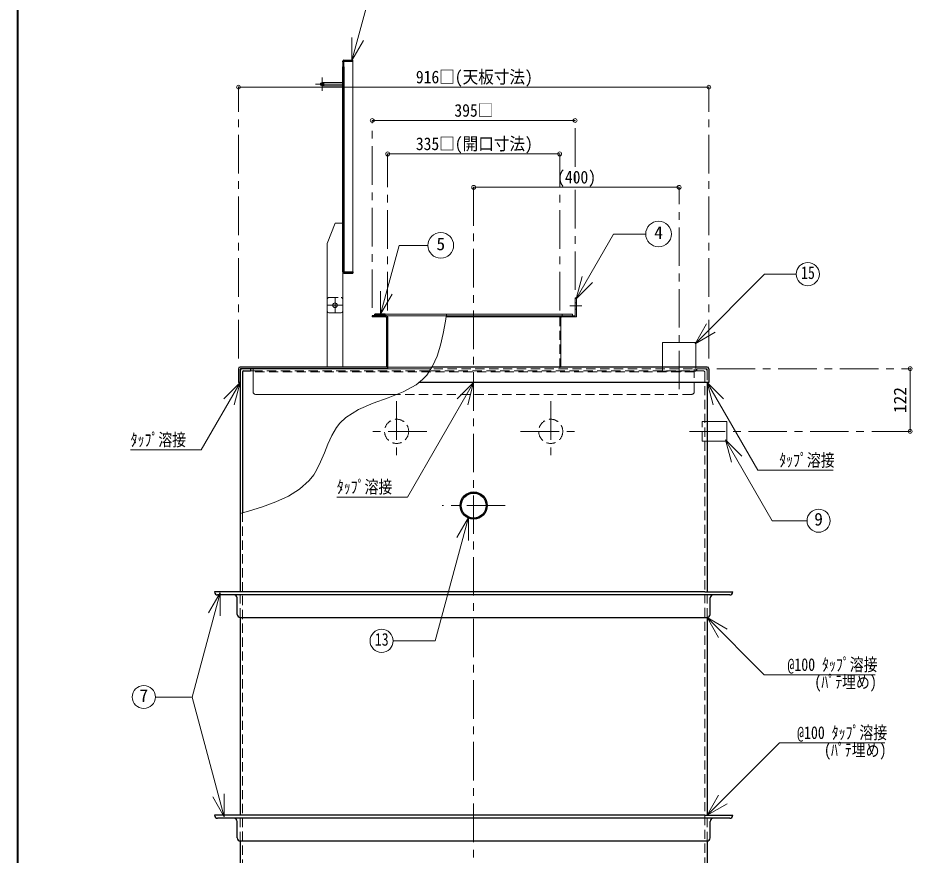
# Model space of a CAD drawing. Units: millimetres at full size, sheet at 1:15; details may follow other scales. Extents: x -3184 to 2891, y -2037 to 2178.
# Drawn here: x -3184 to -1443, y -903 to 727 of the extents above; entities that cross this region are included whole.
import ezdxf
from ezdxf.enums import TextEntityAlignment as Align

# ---------------------------------------------------------------- set-up
doc = ezdxf.new("R2010")
doc.units = ezdxf.units.MM
doc.header["$LTSCALE"] = 15
doc.header["$PDMODE"] = 32
doc.header["$PDSIZE"] = 7.5
doc.linetypes.add('CHAIN1', pattern=[8, 5, -1, 1, -1])
doc.linetypes.add('DASHED1', pattern=[1.8, 1.2, -0.6])
doc.layers.add('0-0', color=7, linetype='Continuous', lineweight=18)
doc.styles.add('ＭＳ ゴシック', font='')
doc.styles.get('ＭＳ ゴシック').set_extended_font_data('MS Gothic')

msp = doc.modelspace()

# ---------------------------------------------------------------- linework, layer by layer
at = {"layer": '0-0', "color": 1, "lineweight": 40}
msp.add_line((-3184.2, -2037.13), (-3184.2, 2177.87), dxfattribs=at)
at = {"layer": '0-0'}
for p, q in [((-2533.68, 644.42), (-2494.57, 790.39)), ((-2533.68, 644.42), (-2533.68, 689.42)), ((-2533.68, 644.42), (-2511.18, 683.39)), ((-2551.7, 632.12), (-2551.7, 641.62)), ((-2549.4, 641.62), (-2549.4, 632.12)), ((-2591.7, 601.37), (-2551.7, 601.37)), ((-2591.7, 595.37), (-2551.7, 595.37)), ((-2581.7, 287.87), (-2566.7, 327.87)), ((-2566.7, 327.87), (-2551.7, 327.87)), ((-2097.03, 180.54), (-2024.25, 306.59)), ((-1961.71, 306.59), (-2024.25, 306.59)), ((-2581.7, 287.87), (-2581.7, 155.87)), ((-2477.94, 150.49), (-2442.04, 284.46)), ((-2385.68, 284.46), (-2442.04, 284.46)), ((-2551.7, 232.67), (-2551.7, 155.87)), ((-1865.63, 93.02), (-1730.22, 228.43)), ((-1668.56, 228.43), (-1730.22, 228.43)), ((-2097.03, 180.54), (-2085.38, 224)), ((-2097.03, 180.54), (-2065.21, 212.36)), ((-2477.94, 150.49), (-2477.94, 195.49)), ((-2477.94, 150.49), (-2455.44, 189.46)), ((-2578.7, 152.87), (-2554.7, 152.87)), ((-2099.2, 145.27), (-2350.24, 145.27)), ((-2099.2, 147.57), (-2349.86, 147.57)), ((-2104.2, 150.57), (-2349.36, 150.57)), ((-2104.2, 150.57), (-2104.2, 147.57)), ((-2099.2, 147.57), (-2099.2, 145.27)), ((-1865.63, 93.02), (-1843.13, 131.99)), ((-1865.63, 93.02), (-1826.66, 115.52)), ((-2751.5, 17.57), (-2783.32, -14.25)), ((-2751.5, 17.57), (-2763.15, -25.9)), ((-2296.7, 17.57), (-2425.55, -205.61)), ((-2296.7, 17.57), (-2328.52, -14.25)), ((-2296.7, 17.57), (-2308.35, -25.9)), ((-1841.9, 17.57), (-1830.26, -25.9)), ((-1841.9, 17.57), (-1810.08, -14.25)), ((-1842.2, -58.63), (-1803.7, -58.63)), ((-1803.7, -96.63), (-1803.7, -58.63)), ((-1803.7, -96.63), (-1842.2, -96.63)), ((-1806.2, -94.23), (-1794.56, -137.7)), ((-1806.2, -94.23), (-1774.38, -126.05)), ((-1806.2, -94.23), (-1715.35, -251.6)), ((-2425.55, -205.61), (-2563.12, -205.61)), ((-2307.04, -245.09), (-2329.54, -284.06)), ((-2307.04, -245.09), (-2307.04, -290.09)), ((-1647.56, -251.6), (-1715.35, -251.6)), ((-2790.38, -391.96), (-2844.76, -594.91)), ((-2790.38, -391.96), (-2812.88, -430.93)), ((-2790.38, -391.96), (-2790.38, -436.96)), ((-1842.2, -440.13), (-1803.23, -462.63)), ((-1842.2, -440.13), (-1819.7, -479.1)), ((-1842.2, -440.13), (-1730.79, -551.54)), ((-1730.79, -551.54), (-1515.07, -551.54)), ((-2844.76, -594.91), (-2916.49, -594.91)), ((-2782.27, -828.13), (-2844.76, -594.91)), ((-2782.27, -828.13), (-2782.27, -783.13)), ((-2782.27, -828.13), (-2804.77, -789.15)), ((-1842.2, -825.13), (-1819.7, -786.16)), ((-1842.2, -825.13), (-1803.23, -802.63))]:
    msp.add_line(p, q, dxfattribs=at)
at = {"layer": '0-0', "color": 5, "lineweight": 25}
for p, q in [((-2549.4, 645.37), (-2531.7, 645.37)), ((-2551.7, 641.62), (-2551.7, 643.07)), ((-2551.7, 641.62), (-2549.4, 641.62)), ((-2551.7, 632.12), (-2549.4, 632.12)), ((-2551.7, 232.67), (-2551.7, 632.12)), ((-2549.4, 641.92), (-2549.4, 641.62)), ((-2549.4, 632.12), (-2549.4, 233.82)), ((-2549.4, 230.37), (-2531.7, 230.37)), ((-2494.2, 147.57), (-2494.2, 145.27)), ((-2466.5, 147.57), (-2494.2, 147.57)), ((-2467.65, 145.27), (-2494.2, 145.27)), ((-2489.2, 147.57), (-2489.2, 150.57)), ((-2469.2, 150.57), (-2489.2, 150.57)), ((-2469.2, 147.57), (-2469.2, 150.57)), ((-2466.5, 144.12), (-2466.5, 47.57)), ((-2464.2, 145.27), (-2464.2, 44.37)), ((-2754.7, 44.37), (-2754.7, 17.57)), ((-2464.2, 47.57), (-2751.5, 47.57)), ((-2751.5, 42.77), (-2751.5, 17.57)), ((-2751.2, 39.87), (-2751.2, -390.13)), ((-2464.2, 44.37), (-2749.9, 44.37)), ((-2746.7, 37.62), (-2746.7, -236.05)), ((-2744.45, 39.87), (-2731.2, 39.87)), ((-2731.2, 44.37), (-2731.2, 39.87)), ((-1841.9, 47.57), (-2377.65, 47.57)), ((-1838.7, 44.37), (-1838.7, 17.57)), ((-2751.5, 17.57), (-2754.7, 17.57)), ((-1838.7, 17.57), (-2403.18, 17.57)), ((-1842.2, 17.57), (-1842.2, -390.13)), ((-2746.7, -390.13), (-2801.2, -390.13)), ((-1798.2, -396.13), (-2795.2, -396.13)), ((-1846.7, -390.13), (-2746.7, -390.13)), ((-1846.7, -390.13), (-1792.2, -390.13)), ((-2757.2, -434.13), (-2757.2, -402.13)), ((-1836.2, -434.13), (-1836.2, -402.13)), ((-2751.2, -440.13), (-1842.2, -440.13)), ((-2751.2, -440.13), (-2751.2, -825.13)), ((-1842.2, -440.13), (-1842.2, -825.13)), ((-2746.7, -825.13), (-2801.2, -825.13)), ((-1798.2, -831.13), (-2795.2, -831.13)), ((-1846.7, -825.13), (-2746.7, -825.13)), ((-1846.7, -825.13), (-1792.2, -825.13)), ((-2757.2, -869.13), (-2757.2, -837.13)), ((-1836.2, -869.13), (-1836.2, -837.13)), ((-2751.2, -875.13), (-1842.2, -875.13)), ((-2751.2, -875.13), (-2751.2, -1255.63)), ((-1842.2, -875.13), (-1842.2, -1255.63))]:
    msp.add_line(p, q, dxfattribs=at)
at = {"layer": '0-0', "color": 4, "lineweight": 9}
for p, q in [((-2531.7, 643.07), (-2531.7, 232.67)), ((-2754.7, 592.57), (-1838.7, 592.57)), ((-2494.2, 527.57), (-2099.2, 527.57)), ((-2129.2, 462.57), (-2464.2, 462.57)), ((-1896.7, 397.57), (-2296.7, 397.57)), ((-2096.2, 182.57), (-2099.2, 182.57)), ((-2099.2, 182.57), (-2099.2, 147.57)), ((-2096.2, 182.57), (-2096.2, 145.27)), ((-2581.7, 47.57), (-2581.7, 155.87)), ((-2551.7, 47.57), (-2551.7, 155.87)), ((-2489.2, 147.6), (-2486.23, 150.57)), ((-2489.2, 148.66), (-2487.29, 150.57)), ((-2489.2, 149.72), (-2488.35, 150.57)), ((-2488.17, 147.57), (-2485.17, 150.57)), ((-2487.11, 147.57), (-2484.11, 150.57)), ((-2486.05, 147.57), (-2483.05, 150.57)), ((-2484.99, 147.57), (-2481.99, 150.57)), ((-2483.93, 147.57), (-2480.93, 150.57)), ((-2482.87, 147.57), (-2479.87, 150.57)), ((-2481.81, 147.57), (-2478.81, 150.57)), ((-2480.75, 147.57), (-2477.75, 150.57)), ((-2479.69, 147.57), (-2476.69, 150.57)), ((-2478.62, 147.57), (-2475.62, 150.57)), ((-2477.56, 147.57), (-2474.56, 150.57)), ((-2476.5, 147.57), (-2473.5, 150.57)), ((-2475.44, 147.57), (-2472.44, 150.57)), ((-2474.38, 147.57), (-2471.38, 150.57)), ((-2473.32, 147.57), (-2470.32, 150.57)), ((-2472.26, 147.57), (-2469.26, 150.57)), ((-2471.2, 147.57), (-2469.2, 149.57)), ((-2470.14, 147.57), (-2469.2, 148.51)), ((-2469.2, 150.57), (-2349.36, 150.57)), ((-2466.5, 147.57), (-2349.86, 147.57)), ((-2126.9, 144.12), (-2126.9, 47.57)), ((-2099.2, 145.27), (-2096.2, 145.27)), ((-1864.2, 95.37), (-1929.2, 95.37)), ((-1929.2, 47.57), (-1929.2, 95.37)), ((-1864.2, 47.57), (-1864.2, 95.37)), ((-2726.2, 39.87), (-2731.2, 39.87)), ((-2726.2, -0.63), (-2726.2, 44.37)), ((-2464.2, 47.57), (-2377.65, 47.57)), ((-2464.2, 44.37), (-2379.77, 44.37)), ((-1446.7, -77.63), (-1446.7, 44.37)), ((-2446.59, -5.63), (-2721.2, -5.63))]:
    msp.add_line(p, q, dxfattribs=at)
at = {"layer": '0-0', "color": 4, "linetype": 'CHAIN1', "lineweight": 9}
for p, q in [((-2591.7, 611.37), (-2591.7, 585.37)), ((-2754.7, 64.37), (-2754.7, 592.57)), ((-2604.7, 598.37), (-2551.7, 598.37)), ((-1838.7, 64.37), (-1838.7, 592.57)), ((-2494.2, 162.57), (-2494.2, 527.57)), ((-2099.2, 197.57), (-2099.2, 527.57)), ((-2464.2, 157.97), (-2464.2, 462.57)), ((-2129.2, 157.97), (-2129.2, 462.57)), ((-2296.7, 397.57), (-2296.7, -1348.63)), ((-1896.7, 4.37), (-1896.7, 397.57)), ((-2566.7, 153.37), (-2566.7, 182.37)), ((-2552.2, 167.87), (-2581.2, 167.87)), ((-2109.2, 166.57), (-2086.2, 166.57)), ((-1823.5, 44.37), (-1446.7, 44.37)), ((-2446.7, -19.13), (-2446.7, -136.13)), ((-2146.7, -19.13), (-2146.7, -136.13)), ((-2388.2, -77.63), (-2505.2, -77.63)), ((-2205.2, -77.63), (-2088.2, -77.63)), ((-1446.7, -77.63), (-1876.7, -77.63)), ((-2235.2, -222.13), (-2358.2, -222.13))]:
    msp.add_line(p, q, dxfattribs=at)
at = {"layer": '0-0', "color": 4, "linetype": 'DASHED1', "lineweight": 9}
for p, q in [((-2578.7, 182.87), (-2554.7, 182.87)), ((-2099.2, 172.57), (-2096.2, 172.57)), ((-2099.2, 160.57), (-2096.2, 160.57)), ((-2129.2, 145.27), (-2129.2, 44.37)), ((-2124.2, 150.57), (-2124.2, 147.57)), ((-2726.2, 39.87), (-2382.75, 39.87)), ((-1867.2, 38.37), (-2726.2, 38.37)), ((-1929.2, 47.57), (-1929.2, 39.37)), ((-1864.2, 39.37), (-1929.2, 39.37)), ((-1867.2, -0.63), (-1867.2, 44.37)), ((-1864.2, 47.57), (-1864.2, 39.37)), ((-1872.2, -5.63), (-2446.59, -5.63)), ((-1851.7, -96.63), (-1851.7, -58.63)), ((-1842.2, -58.63), (-1851.7, -58.63)), ((-1842.2, -96.63), (-1851.7, -96.63))]:
    msp.add_line(p, q, dxfattribs=at)
at = {"layer": '0-0', "linetype": 'DASHED1'}
for p, q in [((-1848.95, 39.87), (-2382.75, 39.87)), ((-1843.5, 44.37), (-2379.77, 44.37)), ((-1862.2, 44.37), (-1862.2, 39.87)), ((-1846.7, 37.62), (-1846.7, -1255.63)), ((-1842.2, 39.87), (-1842.2, 17.57)), ((-1841.9, 42.77), (-1841.9, 17.57)), ((-2746.7, -236.05), (-2746.7, -1255.63)), ((-2751.2, -440.13), (-2751.2, -390.13)), ((-1842.2, -440.13), (-1842.2, -390.13)), ((-2751.2, -875.13), (-2751.2, -825.13)), ((-1842.2, -875.13), (-1842.2, -825.13))]:
    msp.add_line(p, q, dxfattribs=at)
at = {"layer": '0-0', "color": 5, "lineweight": 25}
for points in [[(-2548.25, 643.07), (-2531.7, 643.07), (-2531.7, 645.37)], [(-2548.25, 232.67), (-2531.7, 232.67), (-2531.7, 230.37)]]:
    msp.add_lwpolyline(points, dxfattribs=at)
at = {"layer": '0-0'}
for points in [[(-2349.36, 150.57), (-2351.66, 136.69), (-2355.94, 113.07), (-2361.14, 90.26), (-2367.82, 68.79), (-2376.58, 49.19), (-2387.98, 31.97), (-2396.03, 23.27), (-2408.66, 13.19), (-2434.29, -0.76), (-2462.93, -12.1), (-2492.44, -22.84), (-2520.63, -34.99), (-2545.36, -50.57), (-2557.26, -61.97), (-2563.5, -70.03), (-2572.63, -85.49), (-2580.36, -102.29), (-2587.46, -119.67), (-2594.68, -136.91), (-2602.8, -153.26), (-2608.22, -162.04), (-2617.2, -173.52), (-2635.73, -190.33), (-2657.5, -203.96), (-2681.8, -215.12), (-2707.92, -224.49), (-2735.17, -232.76), (-2751.2, -237.33)], [(-2751.5, 17.57), (-2827.31, -113.74), (-2964.69, -113.74)], [(-1841.9, 17.57), (-1743.13, -153.51), (-1596.69, -153.51)], [(-2307.04, -245.09), (-2371.48, -485.57), (-2453.49, -485.57)], [(-1842.2, -825.13), (-1701.1, -684.03), (-1496.25, -684.03)]]:
    msp.add_lwpolyline(points, dxfattribs=at)
at = {"layer": '0-0', "color": 5, "lineweight": 25}
for centre, radius in [((-2591.7, 598.37), 3), ((-2296.7, -222.13), 26.5), ((-2296.7, -222.13), 24.3)]:
    msp.add_circle(centre, radius, dxfattribs=at)
at = {"layer": '0-0'}
for centre, radius in [((-1936.71, 306.59), 25), ((-2360.68, 284.46), 25), ((-1646.06, 228.43), 22.5), ((-2566.7, 167.87), 4.5), ((-1625.06, -251.6), 22.5), ((-2475.99, -485.57), 22.5), ((-2938.99, -594.91), 22.5)]:
    msp.add_circle(centre, radius, dxfattribs=at)
at = {"layer": '0-0', "color": 4, "linetype": 'DASHED1', "lineweight": 9}
for centre in [(-2446.7, -77.63), (-2146.7, -77.63)]:
    msp.add_circle(centre, 23.5, dxfattribs=at)
at = {"layer": '0-0', "color": 5, "lineweight": 25}
for centre, radius, start, end in [((-2549.4, 643.07), 2.3, 90, 180), ((-2548.25, 641.92), 1.15, 90, 180), ((-2549.4, 232.67), 2.3, 180, 270), ((-2548.25, 233.82), 1.15, 180, 270), ((-2467.65, 144.12), 1.15, 0, 90), ((-2466.5, 145.27), 2.3, 0, 90), ((-2751.5, 44.37), 3.2, 90, 180), ((-2749.9, 42.77), 1.6, 90, 180), ((-2746.7, 39.87), 4.5, 90, 180), ((-2744.45, 37.62), 2.25, 90, 180), ((-1841.9, 44.37), 3.2, 0, 90), ((-2795.2, -390.13), 6, 180, 270), ((-2763.2, -402.13), 6, 0, 90), ((-1830.2, -402.13), 6, 90, 180), ((-1798.2, -390.13), 6, 270, 0), ((-2751.2, -434.13), 6, 180, 270), ((-1842.2, -434.13), 6, 270, 0), ((-2795.2, -825.13), 6, 180, 270), ((-2763.2, -837.13), 6, 0, 90), ((-1830.2, -837.13), 6, 90, 180), ((-1798.2, -825.13), 6, 270, 0), ((-2751.2, -869.13), 6, 180, 270), ((-1842.2, -869.13), 6, 270, 0)]:
    msp.add_arc(centre, radius, start, end, dxfattribs=at)
at = {"layer": '0-0', "color": 4, "linetype": 'DASHED1', "lineweight": 9}
for centre, radius, start, end in [((-2578.7, 179.87), 3, 90, 180), ((-2554.7, 179.87), 3, 0, 90), ((-2126.9, 145.27), 2.3, 90, 180), ((-1872.2, -0.63), 5, 270, 0)]:
    msp.add_arc(centre, radius, start, end, dxfattribs=at)
at = {"layer": '0-0'}
for centre, start, end in [((-2578.7, 155.87), 180, 270), ((-2554.7, 155.87), 270, 0)]:
    msp.add_arc(centre, 3, start, end, dxfattribs=at)
at = {"layer": '0-0', "color": 4, "lineweight": 9}
for centre, radius, start, end in [((-2125.75, 144.12), 1.15, 90, 180), ((-2721.2, -0.63), 5, 180, 270)]:
    msp.add_arc(centre, radius, start, end, dxfattribs=at)
at = {"layer": '0-0', "linetype": 'DASHED1'}
for centre, radius in [((-1848.95, 37.62), 2.25), ((-1846.7, 39.87), 4.5), ((-1843.5, 42.77), 1.6)]:
    msp.add_arc(centre, radius, 0, 90, dxfattribs=at)
at = {"layer": '0-0', "color": 1}
for p in [(-2754.7, 592.57), (-1838.7, 592.57), (-2494.2, 527.57), (-2099.2, 527.57), (-2464.2, 462.57), (-2129.2, 462.57), (-2296.7, 397.57), (-1896.7, 397.57), (-1446.7, 44.37), (-1446.7, -77.63)]:
    msp.add_point(p, dxfattribs=at)

# ---------------------------------------------------------------- texts
at = {"layer": '0-0', "style": 'ＭＳ ゴシック'}
for s, width, p in [('916□(天板寸法)', 0.9, (-2409.2, 592.57)), ('395□', 0.9, (-2334.2, 527.57)), ('335□(開口寸法)', 0.9, (-2409.2, 462.57)), ('(400)', 0.9, (-2134.2, 397.57)), ('15', 0.8, (-1659.19, 211.56)), ('ﾀｯﾌﾟ溶接', 0.8, (-2964.69, -113.74)), ('ﾀｯﾌﾟ溶接', 0.8, (-1701.69, -153.51)), ('ﾀｯﾌﾟ溶接', 0.8, (-2563.12, -205.61)), ('13', 0.8, (-2489.12, -502.44)), ('@100 ﾀｯﾌﾟ溶接', 0.8, (-1685.69, -551.54)), ('(ﾊﾟﾃ埋め)', 0.8, (-1633.19, -585.29)), ('@100 ﾀｯﾌﾟ溶接', 0.8, (-1666.88, -684.03)), ('(ﾊﾟﾃ埋め)', 0.8, (-1614.38, -717.78))]:
    msp.add_text(s, height=24.74, dxfattribs=dict(at, width=width)).set_placement(p, align=Align.BOTTOM_LEFT)
for s, p in [('4', (-1945.15, 289.71)), ('5', (-2369.12, 267.58)), ('9', (-1633.5, -268.47)), ('7', (-2947.43, -611.79))]:
    msp.add_text(s, height=24.74, dxfattribs=at).set_placement(p, align=Align.BOTTOM_LEFT)
msp.add_text('122', height=24.74, rotation=90, dxfattribs=at).set_placement((-1446.7, -41.94), align=Align.BOTTOM_LEFT)

doc.saveas('drawing.dxf')
